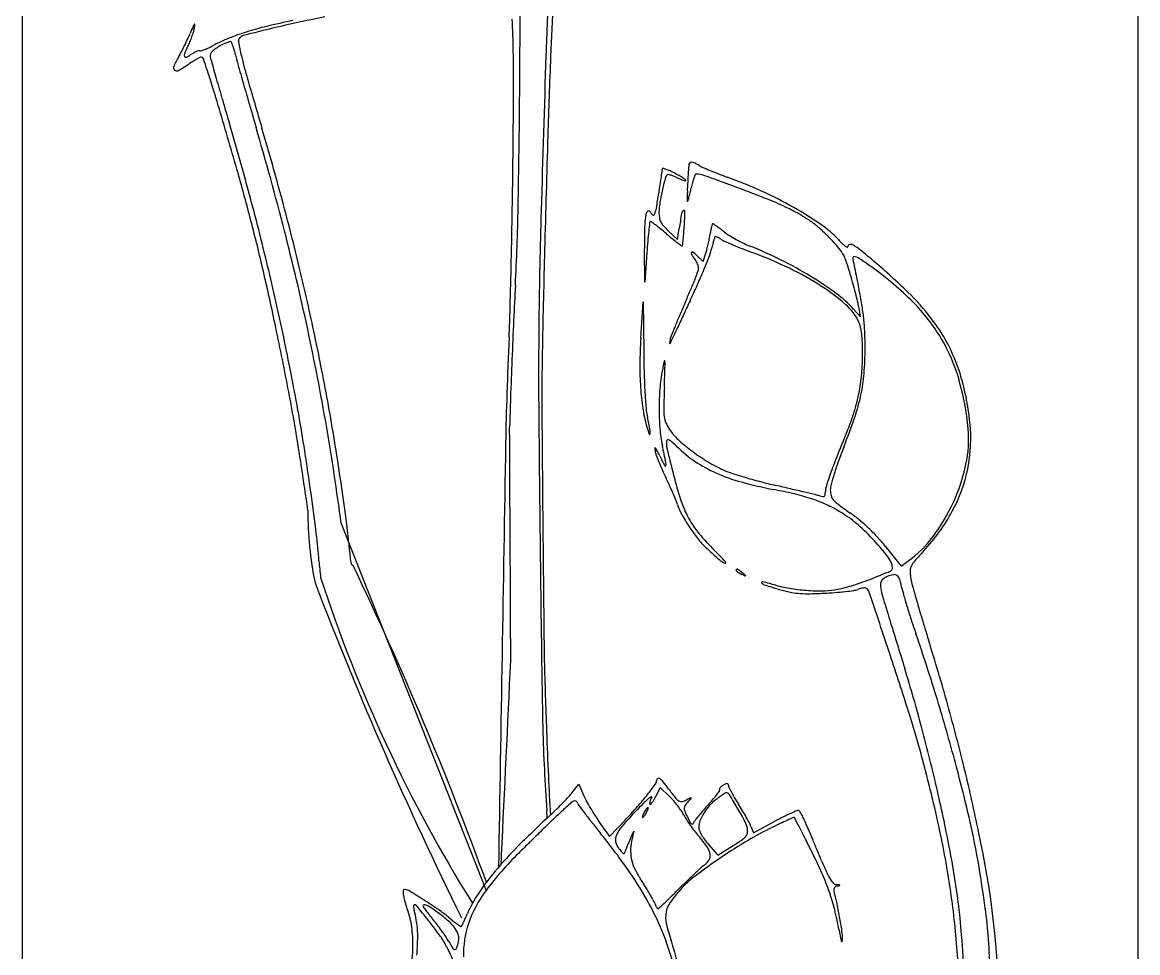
# Model space of a CAD drawing. Header units: millimetres. Extents: x 56222 to 3066687, y -650199 to -121287.
# Drawn here: x 140545.29 to 140551.61, y -185751.38 to -185746.11 of the extents above; entities that cross this region are included whole.
import ezdxf

# ---------------------------------------------------------------- set-up
doc = ezdxf.new("R2010")
doc.units = ezdxf.units.MM
doc.header["$MEASUREMENT"] = 0
doc.layers.add('$TD_AUDIT_GENERATED_(A0BDF17)', color=32, linetype='Continuous', lineweight=30)
doc.layers.add('FURNITURE', color=32, linetype='Continuous', lineweight=9)

msp = doc.modelspace()

# ---------------------------------------------------------------- linework, layer by layer
at = {"layer": '$TD_AUDIT_GENERATED_(A0BDF17)', "linetype": 'Continuous', "lineweight": 25, "ltscale": 2}
for p, q in [((140545.2926, -185738.3706), (140545.2925, -185769.2909)), ((140548.9505, -185747.2915), (140549.0033, -185747.3412)), ((140549.0033, -185747.3412), (140549.0126, -185747.2791)), ((140548.8174, -185747.5827), (140548.8156, -185747.3928)), ((140548.8294, -185747.4151), (140548.8174, -185747.5827)), ((140549.1481, -185747.4653), (140549.1632, -185747.4185)), ((140549.1144, -185747.4336), (140549.1481, -185747.4653)), ((140548.7955, -185747.8992), (140548.8091, -185747.6952)), ((140548.8091, -185747.6952), (140548.8116, -185747.9765)), ((140549.9995, -185747.7356), (140550.0391, -185747.7796)), ((140550.0391, -185747.7796), (140550.031, -185747.7304)), ((140547.0984, -185748.95), (140547.9189, -185751.0275)), ((140550.1799, -185749.0789), (140550.2688, -185749.1907)), ((140550.2688, -185749.1907), (140550.3073, -185749.1632)), ((140548.4073, -185750.4722), (140548.4436, -185750.4251)), ((140548.4436, -185750.4251), (140548.4731, -185750.4919)), ((140548.9055, -185750.4452), (140548.8795, -185750.4959)), ((140548.959, -185750.4972), (140548.9055, -185750.4452)), ((140548.2655, -185750.6172), (140548.2627, -185750.5758)), ((140548.5602, -185750.6407), (140548.6177, -185750.7227)), ((140548.6177, -185750.7227), (140548.7059, -185750.6298)), ((140549.4325, -185750.7008), (140549.5543, -185750.636)), ((140548.7368, -185750.7338), (140548.7565, -185750.6916)), ((140548.7565, -185750.6916), (140548.7463, -185750.7338)), ((140549.4189, -185750.6651), (140549.4325, -185750.7008)), ((140549.1775, -185750.7664), (140549.2309, -185750.8272)), ((140549.2309, -185750.8272), (140549.3179, -185750.7735))]:
    msp.add_line(p, q, dxfattribs=at)
for centre, radius, start, end in [((140458.8916, -185745.7968), 89.2206, 359.540087, 359.953763), ((140564.6268, -185746.8228), 16.3773, 176.80395, 178.16024), ((140570.2019, -185747.2197), 21.9367, 176.78694, 177.61153), ((140547.7017, -185750.4144), 4.4011, 101.48835, 103.46959), ((140551.8952, -185769.1512), 23.5837, 101.9671, 102.47474), ((140542.418, -185746.3628), 5.6559, 0.90631, 2.72851), ((140549.3605, -185747.4951), 3.386, 156.28688, 157.0402), ((140545.7184, -185746.0041), 0.567, 340.39971, 343.37044), ((140546.3087, -185746.1546), 0.0528, 141.43818, 156.28677), ((140546.0407, -185746.1003), 0.2306, 343.3704, 349.18789), ((140546.0136, -185746.0952), 0.2582, 349.18783, 353.83801), ((140546.2687, -185746.1227), 0.0016, 353.8382, 141.43832), ((140546.9331, -185747.3552), 1.2458, 107.40799, 112.17362), ((140548.6443, -185754.2469), 8.3296, 103.81578, 104.59156), ((140547.0851, -185747.8401), 1.754, 103.46957, 107.40792), ((140548.1815, -185752.3647), 6.3914, 102.47483, 103.81577), ((140544.6235, -185745.4707), 1.7656, 333.96527, 335.29749), ((140545.1066, -185745.6929), 1.2338, 335.29752, 337.0402), ((140545.9129, -185746.0862), 0.3559, 333.14646, 337.45574), ((140545.6949, -185745.9957), 0.5918, 337.45581, 340.39973), ((140546.86, -185747.1759), 1.0522, 112.17358, 117.5829), ((140546.5403, -185746.4606), 0.2504, 111.0387, 116.08496), ((140546.5349, -185746.4466), 0.2354, 106.73017, 111.03876), ((140546.4696, -185746.2291), 0.0083, 58.28253, 106.7302), ((140546.4677, -185746.2321), 0.0119, 25.3775, 58.28252), ((140546.3267, -185746.299), 0.1679, 20.62886, 25.37731), ((140546.5444, -185746.2182), 0.0282, 134.99996, 190.17823), ((140547.7896, -185745.9946), 1.2933, 190.17817, 193.7025), ((140546.5578, -185746.2316), 0.0471, 104.59155, 135), ((140545.7297, -185746.0402), 0.5214, 329.45873, 332.61759), ((140544.7406, -185745.5279), 1.6353, 332.61763, 333.96521), ((140546.2287, -185746.2967), 0.0196, 156.56952, 204.98827), ((140546.9233, -185746.5978), 0.7767, 153.14646, 156.56951), ((140546.1008, -185746.0622), 0.2745, 296.08335, 303.23384), ((140546.3586, -185746.4557), 0.1959, 118.39646, 123.23379), ((140546.336, -185746.4138), 0.1483, 112.43586, 118.39648), ((140546.3263, -185746.3903), 0.1228, 106.49722, 112.43586), ((140546.2949, -185746.2844), 0.0124, 74.45905, 106.49729), ((140546.3018, -185746.2598), 0.0132, 254.45905, 288.55634), ((140546.1742, -185745.8799), 0.414, 288.55629, 291.38244), ((140546.1804, -185745.8955), 0.3971, 291.38246, 294.96888), ((140546.0923, -185745.7065), 0.6057, 294.96889, 297.58284), ((140546.3853, -185746.3016), 0.0286, 160.08837, 189.30889), ((140546.4, -185746.3069), 0.0443, 139.03507, 160.08845), ((140546.4331, -185746.3356), 0.0881, 124.946, 139.03513), ((140546.5677, -185746.5281), 0.3229, 119.5876, 124.94607), ((140546.6095, -185746.6018), 0.4076, 116.08488, 119.58767), ((140546.3044, -185746.3074), 0.1918, 15.56264, 20.62883), ((140546.2319, -185746.3276), 0.267, 11.60898, 15.56269), ((140546.9423, -185746.1817), 0.4582, 191.60907, 195.67962), ((140536.8793, -185746.4504), 11.1953, 359.69466, 0.90634), ((140546.6967, -185746.6108), 0.6014, 149.45883, 155.43297), ((140545.8128, -185745.7261), 0.7519, 299.09552, 304.19675), ((140546.2181, -185746.3017), 0.00793, 204.98828, 296.08342), ((140546.6206, -185746.9151), 0.6855, 122.12304, 124.19686), ((140546.5521, -185746.8059), 0.5566, 119.69861, 122.12305), ((140546.5319, -185746.7705), 0.5159, 117.493, 119.69859), ((140546.3127, -185746.3492), 0.041, 103.4169, 117.49302), ((140546.3061, -185746.3215), 0.0125, 18.90575, 103.41686), ((140540.6787, -185748.2488), 5.9608, 17.79074, 18.9057), ((140546.5342, -185746.2772), 0.1794, 189.30898, 195.83824), ((140594.1638, -185732.7649), 49.6886, 195.83831, 195.96139), ((140586.8362, -185734.9833), 41.894, 195.67964, 195.8419), ((140549.651, -185745.5408), 3.2092, 193.70246, 196.12438), ((140879.7646, -185756.9447), 331.6777, 178.16034, 178.312518), ((140585.7329, -185747.8675), 37.4811, 177.61161, 178.29572), ((140546.1653, -185746.3679), 0.0171, 155.43298, 232.85889), ((140546.1679, -185746.3644), 0.0215, 232.85886, 299.09551), ((140573.6335, -185738.7297), 28.17, 195.84189, 196.12769), ((140539.4736, -185748.6355), 7.2263, 16.32977, 17.79079), ((140569.2597, -185739.8879), 23.786, 195.96147, 196.26147), ((140597.834, -185731.6112), 53.3653, 196.12441, 196.43633), ((140585.4715, -185735.159), 40.6733, 196.26152, 196.46228), ((140484.3642, -185746.1705), 63.7112, 359.360056, 359.694663), ((140490.3258, -185746.0492), 57.7854, 358.899989, 359.540096), ((140446.6804, -185775.8225), 103.9203, 16.121439, 16.329766), ((140589.5417, -185734.1297), 44.7299, 196.12769, 196.32983), ((140529.6773, -185751.6461), 17.5058, 15.02647, 16.46228), ((140529.1834, -185751.8138), 18.1656, 14.4134, 16.32978), ((140528.8963, -185751.9482), 18.5096, 15.11952, 16.43639), ((140706.4318, -185751.4586), 158.2334, 178.295783, 178.530467), ((140495.6963, -185746.2972), 52.3783, 359.04543, 359.3601), ((140549.5098, -185746.9642), 0.4446, 173.72258, 178.57573), ((140549.0815, -185746.9171), 0.0138, 114.13724, 173.72259), ((140549.0832, -185746.9208), 0.0179, 64.93977, 114.13731), ((140548.775, -185747.5799), 0.7455, 61.58534, 64.93989), ((140549.2753, -185746.6552), 0.3059, 241.58532, 246.44579), ((140537.2079, -185749.6564), 9.6871, 14.474, 16.12134), ((140560.0151, -185748.604), 11.2227, 171.70637, 171.93372), ((140572.9734, -185750.4929), 24.3179, 171.61635, 171.70641), ((140548.9929, -185746.9587), 0.0784, 166.46293, 171.61639), ((140548.9196, -185746.9411), 0.003, 73.46444, 166.4631), ((140548.8312, -185747.2387), 0.3134, 70.03157, 73.46424), ((140548.978, -185747.0075), 0.0463, 135.00002, 165.53635), ((140548.8322, -185747.2361), 0.3107, 65.54818, 70.03157), ((140548.9493, -185746.9789), 0.00572, 78.91067, 134.99999), ((140548.9231, -185747.1126), 0.142, 73.44034, 78.91059), ((140548.6942, -185747.5397), 0.6441, 62.94937, 65.54819), ((140548.9164, -185747.1353), 0.1657, 67.48687, 73.4404), ((140548.8719, -185747.2425), 0.2817, 63.48693, 67.48692), ((140548.659, -185747.6084), 0.7214, 60.63126, 62.94937), ((140549.1421, -185746.7009), 0.3235, 243.48694, 246.9643), ((140548.8448, -185747.2784), 0.3427, 56.58609, 60.63121), ((140545.6671, -185746.836), 3.4004, 357.10061, 357.61214), ((140547.6084, -185746.9169), 1.4573, 357.61215, 358.57563), ((140549.4007, -185747.1016), 0.3239, 156.83272, 160.50025), ((140549.1081, -185746.9764), 0.00564, 90.00006, 156.83278), ((140549.1081, -185747.1032), 0.1324, 70.15842, 89.99996), ((140542.1688, -185766.3339), 20.5769, 69.60608, 70.15841), ((140549.9854, -185745.0263), 2.0829, 246.44575, 247.62511), ((140550.0817, -185744.7925), 2.3357, 247.62508, 248.83264), ((140550.0922, -185744.7652), 2.365, 248.83258, 250.02891), ((140548.3899, -185749.4497), 2.6193, 65.45425, 70.02882), ((140568.0128, -185749.7374), 19.3003, 171.93362, 172.08511), ((140551.0626, -185747.5452), 2.1991, 165.53643, 167.43746), ((140549.0883, -185746.8275), 0.186, 246.96424, 252.22742), ((140549.0848, -185746.8385), 0.1744, 252.22743, 256.67554), ((140548.8288, -185747.3025), 0.3716, 53.68858, 56.58598), ((140549.0457, -185747.0034), 0.00492, 256.67544, 315), ((140549.0474, -185747.0051), 0.00252, 315.00007, 53.6887), ((140547.1209, -185746.9234), 1.9439, 355.80221, 356.59175), ((140545.5737, -185746.8312), 3.4939, 356.59167, 357.10068), ((140547.7188, -185746.7654), 1.391, 347.02114, 348.27201), ((140549.6471, -185747.1657), 0.5785, 165.25435, 168.27206), ((140549.3925, -185747.0987), 0.3152, 160.50023, 165.25441), ((140546.1832, -185755.5359), 9.0568, 68.39667, 69.60606), ((140532.2594, -185750.9529), 14.8323, 13.40066, 15.02646), ((140545.8757, -185746.6598), 3.0497, 350.49542, 352.08501), ((140550.2918, -185747.3735), 1.4094, 167.43747, 170.40408), ((140549.4505, -185747.1058), 0.3926, 177.484, 180.30121), ((140549.7236, -185747.1044), 0.6658, 180.30124, 181.66578), ((140549.8399, -185747.123), 0.7824, 175.80223, 177.48395), ((140547.4333, -185746.664), 1.6925, 344.23897, 344.97716), ((140548.3709, -185746.9157), 0.7217, 344.97712, 347.02115), ((140548.4571, -185749.3024), 2.4574, 60.65533, 65.45419), ((140548.9413, -185748.5709), 1.5656, 63.96472, 68.39657), ((140533.2423, -185750.774), 14.0078, 13.49673, 15.11955), ((140490.6875, -185746.2137), 57.3878, 358.751635, 359.045447), ((140534.9038, -185746.9051), 13.1992, 356.98417, 358.90009), ((140582.2029, -185748.1784), 33.9869, 178.31253, 179.35531), ((140548.8407, -185747.189), 0.00927, 20.99366, 122.92111), ((140548.7392, -185747.1392), 0.1463, 336.04486, 350.49539), ((140549.1948, -185747.188), 0.2968, 170.40406, 179.82483), ((140549.0513, -185747.1986), 0.0254, 124.27356, 170.16235), ((140549.04, -185747.1821), 0.00537, 358.27119, 124.27355), ((140549.0599, -185747.1237), 0.00176, 181.66598, 270.00009), ((140549.0599, -185747.1231), 0.00234, 270.00001, 344.23895), ((140549.0251, -185748.3995), 1.3748, 60.70778, 63.96472), ((140548.6579, -185748.9454), 2.0477, 55.57767, 60.6553), ((140534.8642, -185750.2613), 12.1077, 13.08025, 14.4739), ((140549.368, -185747.2882), 0.5516, 170.75744, 178.49447), ((140548.8504, -185747.204), 0.0271, 122.92103, 170.75753), ((140548.8552, -185747.2481), 0.0101, 134.99998, 173.51441), ((140548.8508, -185747.2438), 0.00404, 55.21938, 135.00008), ((140548.8822, -185747.173), 0.0352, 200.99359, 234.47781), ((140548.1703, -185748.2237), 1.1971, 53.77345, 55.21935), ((140548.8661, -185747.1956), 0.00751, 234.47778, 336.04488), ((140549.085, -185747.1877), 0.187, 179.82479, 189.16296), ((140548.9796, -185747.2047), 0.0802, 189.16289, 206.74084), ((140549.0015, -185747.1936), 0.1048, 206.74081, 221.59601), ((140552.6275, -185747.8188), 3.655, 170.1624, 171.50861), ((140546.577, -185747.1077), 2.4694, 356.48545, 358.27121), ((140549.3757, -185747.7745), 0.6581, 55.05733, 60.70784), ((140549.4081, -185747.7281), 0.6016, 49.10314, 55.05736), ((140532.8542, -185750.8704), 14.3755, 12.12946, 14.41343), ((140552.1522, -185747.3614), 3.3367, 178.4944, 180.53866), ((140551.4492, -185747.5733), 2.6242, 173.9073, 175.12631), ((140555.8218, -185748.0401), 7.0217, 173.51453, 173.90734), ((140548.4505, -185747.8412), 0.7229, 50.86492, 53.77356), ((140548.0193, -185748.3712), 1.4062, 49.09711, 50.86499), ((140549.2553, -185746.9683), 0.4442, 221.59602, 226.67663), ((140547.3789, -185747.1763), 1.6648, 354.35088, 355.64759), ((140546.0644, -185747.0762), 2.983, 355.6476, 356.48549), ((140549.9214, -185747.4253), 0.7426, 169.4168, 171.21104), ((140549.5722, -185747.3601), 0.3873, 166.49618, 169.41673), ((140549.8139, -185747.4181), 0.6359, 165.02936, 166.49611), ((140549.2019, -185747.2545), 0.00241, 90.00021, 165.02954), ((140549.2019, -185747.2582), 0.00613, 55.33954, 90.00012), ((140547.77, -185749.3292), 2.5239, 54.83868, 55.33944), ((140548.5847, -185748.1727), 1.1093, 53.50828, 54.83867), ((140548.0689, -185748.8699), 1.9765, 52.6449, 53.50823), ((140549.4931, -185747.0041), 0.3707, 232.64489, 238.16415), ((140549.1635, -185748.0106), 0.9752, 44.95699, 49.10315), ((140549.4931, -185747.7266), 0.5703, 42.43011, 55.57765), ((140553.5938, -185747.7562), 4.7766, 175.12633, 175.90486), ((140550.1358, -185745.928), 1.8262, 229.09711, 230.45707), ((140549.5631, -185746.6217), 0.9267, 230.45708, 232.71629), ((140550.2067, -185745.7763), 1.9892, 232.71636, 233.59894), ((140545.107, -185746.9516), 3.9478, 353.88176, 354.3509), ((140548.198, -185747.1443), 1.0038, 345.46236, 347.13262), ((140548.1538, -185747.1342), 1.0492, 347.13263, 348.78937), ((140548.563, -185747.2153), 0.632, 348.78934, 351.21102), ((140550.4185, -185747.6844), 1.2566, 164.50804, 165.62874), ((140551.5248, -185747.991), 2.4046, 164.00929, 164.508), ((140549.2236, -185747.3316), 0.0108, 141.15182, 164.00916), ((140549.2173, -185747.3265), 0.00269, 70.17047, 141.15206), ((140549.1732, -185747.4488), 0.1327, 65.84453, 70.17031), ((140549.1699, -185747.456), 0.1406, 60.61822, 65.84452), ((140549.1096, -185747.5632), 0.2636, 57.35402, 60.61806), ((140549.3359, -185747.21), 0.1559, 237.35406, 245.9206), ((140550.202, -185745.2718), 2.2788, 245.92066, 247.12822), ((140549.7577, -185746.5779), 0.8724, 238.16416, 241.07555), ((140549.7724, -185746.5513), 0.9027, 241.07549, 243.96579), ((140549.6057, -185746.8927), 0.5228, 243.9658, 248.31655), ((140548.7204, -185748.4529), 1.6013, 42.05747, 44.95694), ((140550.2935, -185746.995), 0.5141, 222.43015, 225.68914), ((140550.063, -185747.231), 0.1843, 225.68919, 232.69726), ((140667.7479, -185750.4661), 119.5369, 178.530486, 178.791983), ((140549.028, -185747.3751), 0.00293, 233.59894, 318.40762), ((140549.0239, -185747.3714), 0.00841, 318.40758, 353.88167), ((140549.0921, -185747.4208), 0.0114, 150.64326, 212.65975), ((140549.0872, -185747.418), 0.00576, 52.4474, 150.6433), ((140549.4567, -185747.1871), 0.4444, 212.65981, 217.10243), ((140548.8988, -185747.663), 0.3148, 46.78819, 52.44741), ((140548.7868, -185747.297), 0.3956, 342.11419, 345.46232), ((140548.8908, -185747.3262), 0.3124, 338.70243, 346.37857), ((140551.2829, -185747.9059), 2.1489, 165.62873, 166.37862), ((140550.2407, -185745.1801), 2.3783, 247.12822, 248.50033), ((140550.4597, -185744.6242), 2.9758, 248.50029, 249.66017), ((140548.5584, -185749.5265), 2.3116, 63.51699, 68.31653), ((140548.5731, -185749.7135), 2.4519, 64.27714, 69.66012), ((140549.7358, -185747.5368), 0.2337, 30.05391, 42.05739), ((140549.7221, -185747.5448), 0.2496, 18.58274, 30.05385), ((140549.9904, -185747.3264), 0.0644, 232.69731, 244.8546), ((140549.9642, -185747.3822), 0.00273, 244.85458, 0.00008), ((140549.979, -185747.3822), 0.012, 99.95776, 180.00001), ((140549.9824, -185747.4015), 0.0317, 60.55756, 99.95782), ((140549.8464, -185747.6423), 0.3082, 51.07165, 60.55762), ((140547.4131, -185750.6549), 4.1807, 49.66223, 51.07169), ((140496.8665, -185746.3483), 51.2074, 358.45917, 358.75161), ((140549.0173, -185747.5195), 0.1065, 29.33368, 37.10253), ((140548.9951, -185747.5319), 0.1319, 22.71673, 29.3337), ((140549.0088, -185747.5262), 0.117, 15.86469, 22.71683), ((140549.0849, -185747.5046), 0.0379, 359.99998, 15.86478), ((140545.94, -185746.1759), 3.4795, 337.3915, 338.70241), ((140548.568, -185749.5072), 2.29, 58.68347, 63.51691), ((140548.0837, -185748.0956), 1.9781, 16.08624, 18.58264), ((140550.0022, -185747.4455), 0.00706, 93.15615, 180.39261), ((140550.0373, -185747.4452), 0.0422, 180.39262, 191.16339), ((140569.2588, -185743.652), 19.6344, 191.16343, 191.30666), ((140550.0035, -185747.4692), 0.0308, 63.44399, 93.15615), ((140549.901, -185747.6744), 0.2602, 55.52133, 63.44401), ((140547.9202, -185750.5586), 3.7591, 54.39514, 55.52134), ((140547.6932, -185750.3251), 3.748, 45.76393, 49.66219), ((140532.0866, -185750.9067), 14.9592, 11.83347, 13.08022), ((140532.7227, -185750.8425), 14.3561, 11.74708, 13.4006), ((140533.7514, -185750.6518), 13.4841, 11.84049, 13.49677), ((140545.5824, -185746.1764), 3.7842, 338.37554, 339.21137), ((140545.6747, -185746.0654), 3.7669, 335.96676, 337.39158), ((140549.081, -185747.5046), 0.0419, 339.21137, 359.99998), ((140548.9245, -185748.9841), 1.6423, 57.00846, 64.27708), ((140548.7482, -185749.211), 1.9433, 53.56846, 58.68344), ((140546.3588, -185748.593), 3.7733, 15.22245, 16.08624), ((140557.8226, -185745.9386), 7.9718, 191.30672, 191.71558), ((140563.7151, -185744.7166), 13.9897, 191.71554, 191.98391), ((140549.051, -185748.9794), 1.8168, 44.94688, 54.3951), ((140575.6482, -185749.0517), 27.6017, 176.98421, 177.39628), ((140545.0709, -185745.7962), 4.4279, 334.70468, 335.96678), ((140546.6808, -185746.6118), 2.6026, 336.92996, 338.37563), ((140549.1618, -185748.6185), 1.2065, 48.80187, 57.00839), ((140546.5993, -185748.5276), 3.524, 14.31326, 15.22243), ((140547.9608, -185748.0607), 2.1157, 9.55415, 11.98386), ((140545.2165, -185745.9882), 4.1941, 335.91883, 336.92998), ((140549.5147, -185748.1726), 0.6527, 42.02989, 53.56844), ((140546.9394, -185748.4408), 3.173, 13.44238, 14.31327), ((140549.3195, -185748.6548), 1.4168, 37.70526, 45.76391), ((140538.355, -185747.4643), 9.7038, 357.45648, 358.45915), ((140553.0108, -185749.4716), 4.3432, 155.91884, 156.91188), ((140596.0063, -185769.8682), 51.9092, 154.70464, 154.80846), ((140549.7626, -185747.9321), 0.2942, 25.38578, 48.80187), ((140549.646, -185747.7939), 0.3902, 9.36616, 13.44244), ((140548.7992, -185747.9196), 1.2654, 5.98357, 9.55418), ((140549.5951, -185748.4364), 1.0481, 30.68213, 44.94683), ((140592.8685, -185749.8348), 44.8398, 177.39631, 177.68279), ((140576.4338, -185748.1135), 28.2174, 179.35528, 180.55412), ((140551.9306, -185749.0111), 3.1689, 156.91195, 158.16969), ((140577.5126, -185761.1691), 31.4717, 154.80839, 154.95942), ((140549.8568, -185747.8874), 0.1899, 5.15377, 25.38582), ((140548.7968, -185747.9198), 1.2678, 2.41689, 5.98361), ((140549.6474, -185748.4014), 1.0024, 27.88619, 37.70526), ((140521.5979, -185753.1043), 25.6756, 11.0016, 11.83353), ((140533.6602, -185750.6972), 13.5511, 9.77405, 12.12951), ((140552.0738, -185749.0685), 3.3232, 158.16969, 159.17396), ((140598.448, -185770.9495), 54.579, 154.95939, 155.03342), ((140548.7579, -185747.9865), 1.2933, 0.24452, 5.15378), ((140547.9338, -185747.9562), 2.1316, 0.00001, 2.41689), ((140532.0798, -185750.9762), 15.0127, 10.14802, 11.747), ((140531.66, -185751.0903), 15.621, 10.35727, 11.84052), ((140577.9854, -185749.2248), 29.9657, 177.45646, 178.067), ((140551.4265, -185748.0743), 2.6368, 176.19131, 179.39325), ((140548.9883, -185747.9285), 0.0299, 171.39295, 184.91074), ((140548.9594, -185747.931), 0.000832, 184.91092, 319.98353), ((140549.3241, -185747.9793), 0.3694, 169.24874, 171.39291), ((140548.9478, -185747.9212), 0.016, 319.98324, 337.65277), ((140549.0971, -185747.9362), 0.1384, 159.17389, 169.2487), ((140549.2949, -185748.0639), 0.3593, 155.03347, 157.65292), ((140549.6419, -185748.4086), 0.9937, 15.97091, 30.6821), ((140549.6828, -185748.3826), 0.9623, 17.76173, 27.88618), ((140562.9601, -185748.2565), 14.7257, 178.79198, 180.01443), ((140555.1004, -185747.9222), 6.2891, 180.4948, 181.62099), ((140548.6875, -185747.9868), 1.3637, 355.10113, 0.24451), ((140548.2213, -185747.9562), 1.8441, 355.49503, 359.99996), ((140590.6904, -185749.7466), 42.6599, 177.68281, 177.97181), ((140550.5485, -185748.065), 1.7587, 179.39329, 183.73052), ((140551.0971, -185748.501), 2.2195, 167.72508, 169.11964), ((140548.9301, -185748.0295), 0.00171, 6.60279, 167.72496), ((140504.795, -185746.6101), 44.1613, 357.96685, 358.12751), ((140548.7721, -185748.0478), 0.1607, 358.12755, 6.60277), ((140552.3926, -185747.9989), 3.5802, 181.62107, 183.33831), ((140549.907, -185748.2722), 1.0076, 169.11963, 175.09629), ((140549.1049, -185748.0226), 0.9448, 348.32936, 355.10113), ((140549.1603, -185748.0302), 0.9022, 347.80438, 355.49494), ((140549.2575, -185748.5189), 1.4089, 5.73679, 17.76175), ((140550.1828, -185748.0889), 1.3923, 183.73048, 188.59004), ((140550.2106, -185748.2983), 1.3123, 175.09621, 179.99883), ((140557.2646, -185748.4727), 8.3413, 177.96685, 178.78366), ((140549.16, -185748.5465), 1.4948, 5.13791, 15.97088), ((140539.6006, -185749.6044), 7.3359, 9.50124, 11.00168), ((140566.3355, -185748.8316), 18.3091, 178.06702, 178.95006), ((140564.1783, -185748.8077), 16.1312, 177.97185, 178.5691), ((140551.4582, -185748.0534), 2.6442, 183.33838, 185.2252), ((140548.9514, -185747.9851), 1.1159, 341.05689, 347.80439), ((140548.8328, -185747.9664), 1.2227, 344.87376, 348.32935), ((140537.5725, -185750.0097), 9.6106, 9.16297, 10.35723), ((140835.2416, -185746.1939), 287.0147, 180.412483, 180.704949), ((140549.5742, -185748.1808), 0.7768, 188.58999, 196.11228), ((140549.3001, -185748.2507), 0.4772, 185.22527, 191.92788), ((140550.1822, -185748.2983), 1.2839, 179.99876, 184.94766), ((140549.2731, -185748.303), 0.348, 178.78362, 186.96679), ((140549.127, -185748.0459), 0.9179, 340.58944, 344.87375), ((140538.2903, -185749.8646), 8.7035, 8.76629, 10.14802), ((140545.8497, -185748.9796), 3.0495, 10.63304, 11.92791), ((140549.0465, -185748.3307), 0.1198, 186.96677, 203.99279), ((140549.1758, -185748.2732), 0.2613, 203.99286, 213.4953), ((140546.3223, -185747.0827), 3.8956, 338.39649, 341.05695), ((140547.8938, -185747.6114), 2.2254, 338.1735, 340.58946), ((140549.7739, -185748.467), 0.8899, 348.77116, 5.73678), ((140529.2227, -185751.3413), 17.8582, 8.72936, 9.50125), ((140533.412, -185750.7399), 13.8029, 7.45089, 9.77404), ((139317.4292, -185755.0054), 1230.6407, 0.2459053, 0.3073064), ((140791.9927, -185746.1648), 243.7851, 180.522142, 180.927146), ((140549.7478, -185748.1307), 0.9574, 196.11228, 199.02825), ((140548.8451, -185748.442), 0.00259, 199.02836, 353.52833), ((140548.763, -185748.4327), 0.0853, 353.52832, 10.63297), ((140549.7803, -185748.3331), 0.8805, 184.94764, 191.51309), ((140549.2076, -185748.2521), 0.2994, 213.49529, 227.18391), ((140525.2118, -185738.5271), 26.659, 337.78163, 338.17353), ((140549.9801, -185748.4728), 0.6715, 347.84321, 5.13793), ((140530.0239, -185751.2273), 17.2567, 8.39241, 9.16292), ((150949.6575, -185923.5488), 10403.1009, 179.0358399, 179.04906129), ((140549.0565, -185748.4979), 0.1161, 173.18091, 193.42751), ((140548.9504, -185748.4852), 0.00937, 54.37781, 173.18093), ((140548.7355, -185748.7852), 0.3785, 45.70147, 54.37786), ((140549.6902, -185747.7313), 1.0095, 227.18386, 232.72076), ((140531.0339, -185750.9836), 16.0457, 7.89229, 8.76639), ((140548.8757, -185748.5229), 0.00181, 43.33156, 183.63952), ((140548.9923, -185748.5155), 0.1186, 183.63979, 191.5334), ((140549.031, -185748.5076), 0.1581, 191.53348, 200.2664), ((140548.8412, -185748.5555), 0.0493, 27.59805, 43.33169), ((140550.164, -185748.0893), 1.3659, 200.26637, 202.05282), ((140546.987, -185749.5248), 2.1416, 26.55573, 27.59804), ((140551.6277, -185747.2054), 3.0465, 206.55566, 207.73548), ((140532.2226, -185751.9094), 17.0378, 11.17755, 11.51307), ((140560.53, -185745.7587), 11.9121, 193.42743, 194.17388), ((140549.5088, -185747.9928), 0.7288, 225.70148, 236.13562), ((140549.7587, -185747.6413), 1.1225, 232.72077, 238.13078), ((140552.3521, -185749.4705), 2.5898, 158.39644, 160.24957), ((140528.821, -185751.403), 18.2646, 7.95951, 8.72933), ((140550.3065, -185748.0316), 1.5196, 202.05286, 203.92456), ((140548.9339, -185748.6218), 0.00296, 207.73543, 345.70882), ((140548.9018, -185748.6136), 0.0361, 345.70883, 11.17755), ((140549.5368, -185747.951), 0.779, 236.13562, 246.06106), ((140549.6217, -185747.8616), 0.8631, 238.13076, 244.71888), ((140551.283, -185749.1763), 1.5033, 157.78167, 159.84083), ((140551.6194, -185749.2074), 1.8113, 160.24953, 162.67213), ((140549.6031, -185748.3916), 1.0572, 335.53332, 347.84326), ((140550.4493, -185747.9682), 1.6759, 203.92454, 205.66378), ((140546.2722, -185749.9752), 2.9584, 24.68652, 25.66375), ((140550.9972, -185748.1662), 2.08, 194.1739, 198.29164), ((140549.6411, -185747.7159), 1.0363, 246.06105, 254.51865), ((140549.4404, -185748.2456), 0.4385, 244.71881, 251.46768), ((140550.1253, -185746.2023), 2.5935, 251.46765, 253.27999), ((140550.2207, -185745.8846), 2.9252, 253.28005, 255.10958), ((140550.9797, -185749.0649), 1.1802, 159.84088, 162.30978), ((140551.4476, -185749.1538), 1.6314, 162.67208, 164.89417), ((140549.8255, -185748.4772), 0.8373, 331.20053, 348.77118), ((140530.1384, -185751.2104), 17.141, 7.66959, 8.39244), ((140546.6894, -185749.7835), 2.4992, 23.57748, 24.68649), ((140549.9801, -185746.4922), 2.306, 254.51872, 259.16958), ((140550.1969, -185745.9742), 2.8326, 255.10965, 256.98387), ((140549.0317, -185751.4494), 2.741, 76.33298, 79.16966), ((140543.0217, -185777.0135), 29.0253, 76.80991, 76.98386), ((140545.2318, -185767.5836), 19.3399, 76.57404, 76.80987), ((140549.9171, -185748.7677), 0.0768, 164.50586, 179.99997), ((140550.9166, -185749.0448), 1.114, 162.30979, 164.50576), ((140549.9876, -185748.7597), 0.1191, 164.8941, 179.9515), ((140531.445, -185750.9266), 15.6306, 7.04779, 7.89233), ((140546.8488, -185749.7139), 2.3254, 22.56512, 23.57742), ((140548.8113, -185748.8984), 0.2001, 16.45743, 22.56509), ((140549.6068, -185748.6258), 0.6156, 198.29167, 208.48725), ((140549.4361, -185749.7866), 1.0298, 70.44201, 76.33301), ((140544.0588, -185772.4972), 24.3916, 76.41701, 76.574), ((140549.5261, -185749.5331), 0.7608, 63.42839, 70.44196), ((140549.6737, -185749.2578), 0.4835, 73.79017, 76.41695), ((140549.8416, -185748.6805), 0.1178, 253.79023, 262.292), ((140549.8273, -185748.7858), 0.0115, 262.292, 309.22734), ((140549.8265, -185748.7848), 0.0128, 309.22749, 352.79376), ((140549.6914, -185748.7677), 0.149, 352.79369, 0.00004), ((140549.995, -185748.7597), 0.1265, 179.95146, 194.6218), ((140549.9294, -185748.7768), 0.0588, 194.62178, 220.64563), ((140550.0115, -185748.7064), 0.1669, 220.6456, 233.47354), ((140548.9583, -185748.8787), 2.0487, 179.86474, 191.43351), ((140549.2561, -185748.767), 0.2637, 196.45736, 208.86123), ((140549.4908, -185749.6036), 0.8396, 56.91469, 63.42838), ((140551.7962, -185746.2968), 3.1655, 233.4735, 234.98035), ((140549.5672, -185748.3352), 1.1321, 317.18566, 331.20059), ((140549.6091, -185748.3943), 1.0505, 323.1891, 335.53333), ((140544.44, -185749.2844), 2.7103, 4.84486, 7.66963), ((140549.9749, -185748.3709), 1.0844, 208.86117, 213.19863), ((140549.5388, -185748.6627), 0.5382, 208.4872, 219.57147), ((140549.556, -185749.5035), 0.7202, 47.96856, 56.91476), ((140549.4524, -185749.6417), 0.9189, 50.73015, 54.98032), ((140549.4423, -185749.6541), 0.9349, 46.53448, 50.73013), ((140543.7689, -185749.403), 3.2129, 4.31806, 7.04773), ((140549.9819, -185748.3662), 1.0928, 213.19859, 217.61944), ((140550.1374, -185748.168), 1.3148, 219.57139, 225.25901), ((140549.2258, -185749.8699), 1.2133, 41.91567, 47.96859), ((140549.4252, -185749.6721), 0.9597, 42.39452, 46.53449), ((140552.0008, -185748.6436), 4.8776, 184.84483, 185.86446), ((140549.4468, -185748.7786), 0.4173, 217.61941, 226.69055), ((140549.1645, -185749.9249), 1.2958, 36.76811, 41.91561), ((140549.3636, -185749.7284), 1.0432, 38.50542, 42.39452), ((140549.9317, -185748.6357), 0.6476, 305.45327, 323.1891), ((140552.1087, -185745.9548), 4.2979, 226.69053, 228.11145), ((140547.4198, -185750.9103), 2.546, 43.21008, 45.25892), ((140552.2914, -185750.8592), 2.5816, 137.1857, 138.88254), ((140548.9266, -185749.0153), 1.9593, 184.26706, 187.03501), ((140547.3384, -185749.1225), 0.1907, 185.8645, 196.55112), ((140547.1716, -185749.1721), 0.0166, 196.55122, 248.91397), ((140529.2009, -185757.8064), 19.9253, 20.03249, 25.63005), ((140549.3079, -185749.0776), 0.1031, 228.11148, 248.96441), ((140549.2724, -185749.17), 0.00413, 248.96443, 43.21002), ((140550.1317, -185749.2022), 0.0884, 0.19353, 36.76801), ((140550.3824, -185749.2173), 0.0614, 153.41339, 178.53504), ((140550.4482, -185749.2502), 0.135, 138.88254, 153.41341), ((140554.9495, -185746.6653), 8.3779, 198.00726, 211.96208), ((140549.3394, -185749.214), 0.00547, 124.9983, 179.99993), ((140549.3382, -185749.214), 0.0043, 179.99991, 230.85471), ((140549.4131, -185749.1219), 0.123, 230.85494, 235.34841), ((140549.3391, -185749.2137), 0.00508, 66.92088, 124.9983), ((140549.3225, -185749.2527), 0.0475, 53.1617, 66.92088), ((140549.4186, -185749.114), 0.1326, 235.34828, 240.56428), ((140548.9098, -185749.8035), 0.7358, 51.29945, 53.16175), ((140549.4611, -185749.0387), 0.2191, 240.5643, 244.14522), ((140552.2222, -185743.3411), 6.5505, 244.14518, 244.35763), ((140545.3616, -185754.2324), 6.4107, 51.08362, 51.29951), ((140549.3879, -185749.2453), 0.00121, 244.35778, 326.39605), ((140549.388, -185749.2454), 0.00115, 326.39569, 51.08343), ((140549.393, -185747.4256), 1.9686, 287.92505, 291.20834), ((140548.4336, -185744.9533), 4.6205, 291.20832, 292.59051), ((140550.2223, -185749.3253), 0.0815, 112.50004, 136.86148), ((140550.2552, -185749.4045), 0.1673, 99.97004, 112.50004), ((140550.2014, -185749.202), 0.0187, 292.59054, 0.19343), ((140550.2306, -185749.2648), 0.0254, 49.66016, 99.97012), ((140550.2168, -185749.2811), 0.0468, 16.70849, 49.66021), ((140550.552, -185749.2216), 0.231, 178.53507, 187.91465), ((140550.6207, -185749.2121), 0.3004, 187.91477, 195.20995), ((140567.3881, -185741.4784), 21.8779, 200.9048, 206.33394), ((140549.4827, -185749.2834), 0.00369, 76.03408, 212.325), ((140549.5013, -185749.2716), 0.0257, 212.32488, 252.16461), ((140548.503, -185753.2229), 4.0632, 74.92703, 76.03398), ((140551.0547, -185744.4438), 5.0973, 252.16451, 253.10438), ((140549.7784, -185748.4871), 0.8413, 254.92701, 261.15834), ((140549.8266, -185748.487), 0.8717, 253.1043, 257.23808), ((140549.8133, -185748.263), 1.0681, 261.15833, 266.36883), ((140549.8242, -185748.9008), 0.4299, 271.74443, 281.67628), ((140549.7428, -185748.507), 0.832, 281.67632, 287.92505), ((140549.9874, -185749.2292), 0.1006, 278.21375, 291.56436), ((140550.0697, -185749.4375), 0.1234, 104.30194, 111.56439), ((140550.0641, -185749.4155), 0.1007, 95.84479, 104.30193), ((140550.0618, -185749.3926), 0.0777, 86.67215, 95.84466), ((140550.0654, -185749.3292), 0.0142, 54.39231, 86.6721), ((140550.0493, -185749.3518), 0.0419, 18.42364, 54.39224), ((140550.1907, -185749.2956), 0.0381, 136.86157, 179.78991), ((140550.3163, -185749.2961), 0.1637, 179.7899, 195.66131), ((140549.598, -185749.4669), 0.6929, 12.10439, 16.70852), ((140550.8249, -185749.2037), 0.5619, 192.10444, 196.22173), ((140558.133, -185747.1696), 8.0855, 195.20997, 195.88193), ((140549.7198, -185748.9582), 0.3885, 257.23807, 264.80158), ((140549.7342, -185748.8003), 0.547, 264.80167, 270.89009), ((140549.6991, -185746.538), 2.8096, 270.89019, 272.70116), ((140549.8075, -185748.3537), 0.9772, 266.3688, 271.74445), ((140549.7313, -185747.2207), 2.1261, 272.70125, 274.39168), ((140549.7675, -185747.6921), 1.6533, 274.39167, 276.43296), ((140549.7744, -185747.7537), 1.5914, 276.43295, 278.21367), ((140324.0284, -185824.6428), 238.2733, 18.333857, 18.423697), ((140554.4262, -185748.1438), 4.4321, 195.6613, 197.11705), ((140554.3608, -185748.175), 4.2445, 196.22182, 197.14909), ((140557.5684, -185747.3303), 7.4984, 195.88196, 196.74689), ((140742.6102, -185690.1897), 201.3379, 197.117011, 197.136033), ((140554.8279, -185748.0308), 4.7333, 197.14909, 198.10936), ((141141.005, -185567.3536), 618.2397, 197.1359907, 197.1442413), ((140555.0378, -185747.9622), 4.9541, 198.10937, 199.03733), ((140560.362, -185746.4896), 10.4157, 196.74697, 197.42306), ((140540.5665, -185752.9556), 10.3544, 17.01464, 19.03736), ((141196.7776, -185550.1484), 676.6058, 197.1442597, 197.1522811), ((140538.9266, -185753.2166), 12.0504, 15.58488, 17.42312), ((140520.2181, -185759.6307), 31.5925, 17.71952, 18.33396), ((140988.3666, -185614.4717), 458.4943, 197.152336, 197.163108), ((139933.3763, -185721.485), 615.3305, 357.2668117, 357.3696625), ((140589.1257, -185748.6322), 40.8917, 181.53166, 182.09017), ((140541.6766, -185752.4303), 9.0145, 14.92106, 17.16309), ((140539.6219, -185753.2447), 11.3423, 15.12557, 17.01469), ((140545.0933, -185751.6827), 5.4784, 15.47319, 17.71957), ((140539.5449, -185753.0441), 11.4085, 13.66961, 15.58485), ((140561.622, -185749.6784), 13.3894, 181.84508, 183.84305), ((140577.8332, -185749.0443), 29.5916, 182.09013, 182.58677), ((140540.3403, -185752.7863), 10.3974, 12.90659, 14.92106), ((140542.0679, -185752.5201), 8.6175, 12.61176, 15.47319), ((140540.8472, -185752.9135), 10.0731, 13.15354, 15.12562), ((140570.6837, -185749.3674), 22.4348, 182.58675, 183.15214), ((140548.8972, -185750.4047), 0.0134, 123.51029, 180.00004), ((140548.8955, -185750.4021), 0.0104, 55.39982, 123.51032), ((140548.8441, -185750.4767), 0.1009, 39.21059, 55.39992), ((140540.889, -185752.7172), 10.0252, 11.64314, 13.66952), ((140547.5707, -185749.4865), 1.6096, 321.68361, 324.19375), ((140548.8435, -185750.4047), 0.0402, 324.19374, 360), ((140548.3034, -185750.9178), 0.7988, 35.68382, 39.21067), ((140550.2093, -185749.5491), 1.5476, 215.6839, 218.00797), ((140548.8093, -185750.1781), 0.5173, 323.9139, 326.73111), ((140549.244, -185750.453), 0.00399, 158.19259, 225.00008), ((140549.2595, -185750.4592), 0.0207, 138.37682, 158.19243), ((140549.2377, -185750.4592), 0.00482, 326.73122, 45), ((140549.2781, -185750.4757), 0.0456, 125.41161, 138.37686), ((140549.3091, -185750.5193), 0.0991, 118.155, 125.41149), ((140549.3571, -185750.609), 0.2008, 113.56411, 118.15495), ((140549.2847, -185750.443), 0.0197, 88.32693, 113.56405), ((140549.2851, -185750.4288), 0.0055, 29.91969, 88.3271), ((140549.2782, -185750.4328), 0.0135, 359.9999, 29.91959), ((140549.3151, -185750.4328), 0.0234, 179.99999, 206.35092), ((140550.2228, -185749.9832), 1.0364, 206.35101, 208.07443), ((140541.2001, -185752.5893), 9.5154, 10.82088, 12.90662), ((140547.1415, -185749.3578), 1.6875, 316.06955, 317.60436), ((140548.1163, -185750.2478), 0.3674, 317.60432, 322.36148), ((140548.4672, -185750.6168), 0.1084, 118.40465, 132.18941), ((140548.4213, -185750.5318), 0.0118, 54.89035, 118.4046), ((140548.4122, -185750.5446), 0.0275, 20.99357, 54.89045), ((140548.8853, -185750.3096), 0.4506, 203.86214, 208.30865), ((140549.6287, -185749.9092), 1.2951, 208.30861, 210.33179), ((140547.5983, -185749.5083), 1.5744, 318.45962, 321.68356), ((140549.3059, -185751.0387), 0.7069, 131.49025, 134.8991), ((140548.926, -185750.6091), 0.1334, 122.63207, 131.49017), ((140548.9118, -185750.5416), 0.0675, 165.42759, 173.99161), ((140548.9362, -185750.548), 0.0927, 157.46374, 165.42763), ((140548.9881, -185750.5695), 0.1489, 151.88013, 157.46376), ((140548.8551, -185750.4984), 0.00195, 331.88035, 122.63216), ((140548.7341, -185750.4343), 0.1572, 322.68939, 329.18339), ((140548.5782, -185750.3413), 0.3387, 329.18339, 332.84084), ((140548.6901, -185750.774), 0.3859, 40.9881, 45.83414), ((140548.5202, -185750.9216), 0.6109, 37.55285, 40.98805), ((140549.0492, -185750.4557), 0.0753, 218.00807, 238.92305), ((140549.0243, -185750.4971), 0.027, 238.92305, 281.38064), ((140549.0103, -185750.4276), 0.0979, 281.38062, 297.69263), ((140550.3562, -185752.992), 2.7982, 117.17488, 117.69261), ((140545.5933, -185747.4488), 4.6372, 318.39279, 318.7494), ((140549.0789, -185750.504), 0.00149, 19.52057, 117.17471), ((140549.0775, -185750.5045), 0.00293, 318.74946, 19.52065), ((140548.5516, -185749.9533), 0.859, 317.26645, 319.78415), ((140549.417, -185750.7621), 0.3166, 127.33414, 137.23213), ((140548.869, -185750.2216), 0.4434, 319.78424, 323.9139), ((140549.8226, -185751.2938), 0.9854, 125.96436, 127.33417), ((140549.5799, -185750.9593), 0.5721, 123.90615, 125.96439), ((140549.7894, -185751.271), 0.9477, 122.86147, 123.90608), ((140549.2784, -185750.48), 0.00593, 84.63021, 122.86145), ((140549.2768, -185750.4968), 0.0228, 32.05987, 84.63022), ((140546.2612, -185752.3856), 3.5812, 30.60366, 32.05987), ((140550.088, -185750.0551), 0.8836, 208.07448, 210.50831), ((140550.4943, -185749.8157), 1.3552, 210.50828, 212.27479), ((140547.1748, -185749.3993), 1.6345, 312.83973, 314.54207), ((140550.7481, -185753.1734), 3.5342, 133.02105, 133.9309), ((140546.9966, -185749.2182), 1.8887, 314.5421, 316.06958), ((140552.0176, -185754.5337), 5.395, 132.18936, 133.02107), ((140548.4866, -185750.5161), 0.0522, 200.99366, 216.74851), ((140553.0905, -185747.0784), 5.7979, 216.74851, 217.29901), ((140549.7053, -185749.8644), 1.3838, 210.33173, 212.33153), ((140550.6355, -185752.3667), 2.5862, 136.27093, 138.84913), ((140546.467, -185748.506), 3.0859, 316.5111, 318.45957), ((140550.501, -185752.238), 2.4, 134.89906, 136.27094), ((140548.9577, -185750.6633), 0.1637, 151.84506, 156.05307), ((140548.9652, -185750.6673), 0.1721, 147.69219, 151.84499), ((140548.9122, -185750.6338), 0.1094, 141.86159, 147.69212), ((140548.6757, -185750.5048), 0.1721, 327.69219, 331.84499), ((140548.9, -185750.6242), 0.0939, 136.4268, 141.86154), ((140548.6832, -185750.5088), 0.1637, 331.84506, 336.05307), ((140548.8355, -185750.5628), 0.00492, 90.00005, 136.42676), ((140548.7697, -185750.5473), 0.0689, 336.05315, 344.08273), ((140548.8355, -185750.5596), 0.00172, 355.19095, 89.99992), ((140548.8037, -185750.557), 0.0336, 344.08269, 355.19097), ((140548.8506, -185750.5352), 0.0059, 173.99174, 225.00005), ((140548.8485, -185750.5372), 0.00298, 224.99988, 315.73823), ((140548.7743, -185750.4649), 0.1067, 315.73838, 322.68943), ((140548.5458, -185750.9019), 0.5787, 34.07681, 37.55279), ((140548.8391, -185750.7035), 0.2245, 27.02893, 34.07684), ((140549.0657, -185750.5621), 0.025, 145.47022, 178.74444), ((140549.0798, -185750.5624), 0.0391, 178.74454, 202.86712), ((140549.7224, -185750.2914), 0.7366, 202.86709, 205.71684), ((140549.2135, -185750.6638), 0.2044, 138.39275, 145.4702), ((140549.357, -185750.7196), 0.2429, 147.64207, 159.01396), ((140550.1819, -185751.4659), 1.3649, 138.74065, 140.36369), ((140549.4019, -185750.7481), 0.2961, 137.23219, 147.64209), ((140550.3224, -185751.5892), 1.5518, 137.26645, 138.74054), ((140547.6003, -185751.5935), 2.0254, 28.12378, 30.60367), ((140547.916, -185751.4441), 1.6943, 30.80413, 32.27478), ((140548.0176, -185751.3835), 1.576, 29.25144, 30.80414), ((140550.4096, -185752.2938), 1.8665, 113.00965, 114.2101), ((140549.685, -185750.5875), 0.0127, 71.56503, 113.00973), ((140549.6851, -185750.5871), 0.0122, 32.43268, 71.56502), ((140549.3331, -185750.8108), 0.4293, 29.42893, 32.43266), ((140552.8369, -185755.5053), 6.6927, 132.83972, 135.035), ((140560.3771, -185763.1686), 17.4131, 133.93089, 134.20981), ((140551.436, -185748.3388), 3.718, 217.29898, 218.3154), ((140553.2626, -185746.8954), 6.0461, 218.31542, 219.02153), ((140549.3129, -185750.1127), 0.9195, 212.33152, 215.04813), ((140548.8371, -185750.6151), 0.0336, 164.08269, 175.19097), ((140548.8054, -185750.6125), 0.00172, 175.19095, 269.99992), ((140548.8711, -185750.6248), 0.0689, 156.05315, 164.08273), ((140548.8054, -185750.6093), 0.00492, 270.00005, 316.42676), ((140548.7409, -185750.5479), 0.0939, 316.4268, 321.86154), ((140548.7287, -185750.5383), 0.1094, 321.86159, 327.69212), ((140549.2907, -185750.4731), 0.2824, 207.02894, 212.80451), ((140549.7942, -185750.1486), 0.8814, 212.80443, 215.27699), ((140550.087, -185750.1158), 1.1412, 205.7168, 207.5092), ((140549.0937, -185750.6331), 0.0213, 207.50922, 238.77851), ((140549.0856, -185750.6464), 0.00571, 238.7784, 319.51029), ((140549.0177, -185750.5884), 0.095, 319.51022, 329.9933), ((140549.2105, -185750.6997), 0.1276, 141.8877, 149.99328), ((140550.0866, -185751.387), 1.2411, 140.36369, 141.88774), ((140549.2247, -185750.6689), 0.1012, 159.01389, 180.89148), ((140549.2857, -185750.6927), 0.1143, 7.98886, 28.12381), ((140548.1593, -185751.3041), 1.4136, 27.75972, 29.25145), ((140549.2551, -185750.7273), 0.1752, 20.81674, 27.75978), ((140554.1189, -185760.4014), 10.7546, 114.93314, 115.2061), ((140550.5045, -185752.4221), 2.0231, 116.49466, 118.0116), ((140552.0022, -185755.8482), 5.7335, 114.49606, 114.93311), ((140550.1243, -185751.6594), 1.1709, 114.21003, 116.49468), ((140561.294, -185776.2411), 28.1434, 114.41735, 114.49596), ((140549.6631, -185750.6214), 0.00726, 90.00015, 114.41733), ((140549.6631, -185750.6168), 0.00263, 27.4451, 90.00006), ((140507.0773, -185772.7336), 47.9891, 27.37317, 27.44491), ((140549.3507, -185750.8008), 0.4091, 25.57281, 29.42891), ((140549.139, -185750.9022), 0.6438, 22.8273, 25.57278), ((140503.3013, -185770.1962), 50.3766, 22.78166, 22.82726), ((140545.3182, -185751.7929), 5.2868, 8.48579, 12.61179), ((140546.4624, -185751.6013), 4.3065, 9.43219, 13.15357), ((140561.8159, -185764.6477), 19.4765, 134.20981, 134.48896), ((140545.5298, -185753.1621), 3.9072, 35.316, 39.02157), ((140548.7128, -185750.7391), 0.0615, 155.74817, 192.13497), ((140548.8372, -185750.7951), 0.1979, 138.84922, 155.74806), ((140549.8543, -185750.1061), 0.9551, 215.27694, 217.71605), ((140549.6337, -185750.2767), 0.6761, 217.71601, 220.87601), ((140549.1723, -185750.6697), 0.0488, 180.89143, 202.47738), ((140549.3382, -185750.601), 0.2283, 202.47744, 209.34514), ((140549.3895, -185750.5722), 0.2872, 209.34514, 215.75716), ((140549.3621, -185750.6976), 0.0371, 320.04747, 351.94142), ((140549.3067, -185750.6897), 0.093, 351.94141, 7.98889), ((140550.1815, -185752.0362), 1.509, 115.20607, 120.98004), ((140544.0059, -185753.6135), 6.4042, 26.76858, 27.37317), ((140352.013, -185833.735), 214.4661, 22.766077, 22.781661), ((140545.7349, -185751.7839), 5.0911, 349.03374, 12.36263), ((140549.744, -185752.4162), 2.3213, 135.03499, 139.87118), ((140560.267, -185763.0709), 17.2663, 134.489, 134.7945), ((140548.7466, -185750.7318), 0.096, 192.13507, 218.18855), ((140549.5129, -185751.0955), 0.8563, 157.74966, 159.04315), ((140549.5945, -185751.1289), 0.9444, 156.46944, 157.74964), ((140549.4056, -185751.0466), 0.7384, 154.92974, 156.46937), ((140549.0605, -185750.81), 0.3233, 166.36582, 176.92118), ((140548.5213, -185751.2395), 0.7951, 35.36263, 40.87594), ((140549.4397, -185750.5361), 0.349, 215.7572, 221.29754), ((140549.0805, -185750.8426), 0.1094, 11.54807, 35.36258), ((140551.1658, -185753.6758), 3.4214, 120.98002, 124.11138), ((140548.4181, -185749.3173), 1.7118, 301.71272, 303.7666), ((140549.3139, -185750.6572), 0.0999, 303.76661, 320.04738), ((140538.589, -185756.346), 12.4713, 26.40138, 26.76853), ((140327.9804, -185843.8208), 240.5292, 22.750762, 22.766117), ((140549.4781, -185752.2043), 1.9534, 134.79451, 142.95708), ((140514.5201, -185749.0633), 33.5332, 356.8951, 356.98497), ((140549.2755, -185750.3158), 0.769, 218.18855, 220.30729), ((140548.7018, -185750.8024), 0.0167, 220.3072, 253.64874), ((140548.6986, -185750.8136), 0.00506, 253.64886, 332.18125), ((140548.6302, -185750.7775), 0.0824, 332.18114, 342.52379), ((140548.9246, -185750.8702), 0.2263, 159.04319, 162.52376), ((140548.9592, -185750.8045), 0.2219, 176.92119, 190.91739), ((140551.1777, -185753.6933), 3.4426, 124.11133, 127.07175), ((140549.1405, -185750.8304), 0.0481, 330.99887, 11.54809), ((140546.3712, -185752.4827), 3.7829, 24.18499, 26.40135), ((140365.5744, -185828.0556), 199.7634, 22.73307, 22.750717), ((140545.7203, -185751.7253), 4.9133, 7.40054, 10.82085), ((140547.0927, -185752.0549), 1.9918, 29.18103, 35.31595), ((140548.9731, -185750.8018), 0.2361, 190.91742, 204.42243), ((140549.1288, -185750.7311), 0.4071, 204.42253, 213.40329), ((140551.2208, -185753.2142), 3.1145, 132.07066, 133.04033), ((140549.3455, -185751.1366), 0.3157, 126.86102, 132.0706), ((140549.0984, -185750.807), 0.0962, 306.86093, 330.99891), ((140552.0072, -185749.9426), 2.3723, 202.73299, 204.50477), ((140542.5846, -185752.2455), 8.2374, 7.80074, 9.43226), ((140549.0533, -185751.8339), 1.4179, 139.8712, 146.16413), ((140547.5098, -185751.7988), 1.5323, 31.98566, 33.40336), ((140549.4557, -185751.414), 0.586, 127.07174, 138.04169), ((140551.4199, -185753.4274), 3.4062, 133.04029, 134.0778), ((140548.6251, -185751.4704), 1.3121, 19.30247, 24.18494), ((140550.166, -185750.7818), 0.3488, 204.5047, 211.80057), ((140549.9773, -185750.8988), 0.1268, 211.80047, 224.5729), ((140547.5941, -185751.0337), 0.1448, 178.38577, 188.9553), ((140547.457, -185751.0298), 0.00769, 89.99996, 178.38582), ((140547.457, -185751.068), 0.0458, 58.73969, 89.99998), ((140544.551, -185755.8551), 5.646, 57.72142, 58.73967), ((140548.4552, -185751.4323), 0.6719, 142.95705, 161.05073), ((140547.079, -185752.0679), 2.0402, 30.84185, 31.98569), ((140547.2307, -185751.9773), 1.8635, 29.68535, 30.8418), ((140549.5987, -185751.5426), 0.7783, 138.04173, 144.98798), ((140545.7149, -185747.7374), 4.6512, 314.28202, 315.02182), ((140551.7377, -185753.7556), 3.8631, 134.07778, 135.02178), ((140549.9053, -185750.9698), 0.0257, 224.57284, 266.28184), ((140549.9057, -185751.0238), 0.0183, 151.32699, 180.93751), ((140549.9269, -185751.0234), 0.0395, 180.93769, 197.6088), ((140549.9056, -185751.0237), 0.0181, 121.53805, 151.32705), ((140549.9162, -185751.041), 0.0384, 104.5598, 121.53796), ((140549.8143, -185752.3703), 1.3777, 85.57024, 86.28185), ((140549.6589, -185750.0503), 0.9852, 284.55979, 285.46987), ((140549.9205, -185750.9988), 0.00214, 19.2963, 85.57042), ((140549.9213, -185750.9985), 0.0013, 285.46987, 19.29608), ((140545.8993, -185751.7062), 4.6993, 4.08506, 8.48576), ((140547.7635, -185751.007), 0.3163, 188.95529, 196.34916), ((140548.4649, -185750.8012), 1.0472, 196.34911, 199.38011), ((140546.1449, -185753.3317), 2.6613, 55.58245, 57.72135), ((140548.4597, -185751.436), 0.7033, 146.16409, 156.79765), ((140547.4163, -185751.8741), 1.6212, 22.30225, 29.18095), ((140548.3916, -185751.3155), 0.5272, 26.72535, 29.68532), ((140551.0875, -185749.9581), 2.4911, 206.72532, 207.21989), ((140547.331, -185749.3944), 2.3366, 313.04372, 314.28198), ((140549.0766, -185751.1769), 0.1408, 144.98799, 169.61702), ((140548.8329, -185751.3977), 1.092, 13.85029, 19.30244), ((140549.2777, -185751.2295), 0.6417, 12.2004, 17.6088), ((140547.5998, -185751.5923), 2.3584, 10.14704, 12.20047), ((140547.0683, -185751.5503), 3.554, 4.36081, 7.40052), ((140547.0475, -185751.2998), 0.4553, 6.60265, 19.38011), ((140547.514, -185751.1155), 0.00599, 135.00004, 186.21455), ((140547.9908, -185751.0636), 0.4856, 186.21459, 188.43255), ((140547.5164, -185751.1178), 0.0093, 39.2215, 134.99997), ((140547.8897, -185751.0786), 0.3834, 188.43256, 191.86066), ((140548.1642, -185751.0209), 0.6638, 191.8607, 194.13344), ((140542.3937, -185755.299), 6.6217, 38.24976, 39.22149), ((140547.5678, -185751.1151), 0.0064, 95.57991, 180.00008), ((140547.571, -185751.1151), 0.00958, 180.00002, 215.52199), ((140548.6698, -185750.3307), 1.3596, 215.52199, 216.57325), ((140547.5697, -185751.1346), 0.0259, 65.23495, 95.5799), ((140548.2564, -185750.6374), 0.845, 216.5733, 218.5864), ((140547.5087, -185751.2667), 0.1714, 55.64551, 65.23489), ((140546.7452, -185752.3837), 1.5245, 53.72389, 55.64555), ((140547.1404, -185751.8452), 0.8565, 48.62017, 53.72392), ((140547.2244, -185751.7562), 0.7515, 50.10023, 55.58239), ((140546.0049, -185750.3838), 1.9675, 335.97392, 336.7976), ((140550.2184, -185750.4052), 1.5138, 207.21983, 207.93809), ((140551.1204, -185749.9268), 2.5348, 207.93803, 208.30174), ((140548.9048, -185751.1199), 0.0183, 208.30195, 220.38039), ((140548.8924, -185751.1305), 0.00203, 220.38034, 312.7743), ((140542.57, -185744.2967), 9.3118, 312.77416, 313.04368), ((140549.0902, -185751.1794), 0.1547, 169.61711, 192.73492), ((140548.0157, -185751.5992), 1.9337, 10.29598, 13.85032), ((140548.0064, -185751.5027), 2.765, 4.11859, 7.80079), ((140547.1579, -185751.2743), 0.3738, 0.49273, 14.13339), ((140545.7977, -185752.6155), 2.2871, 35.5474, 38.2498), ((140548.7207, -185750.267), 1.4389, 218.58644, 219.93769), ((140546.9855, -185751.7198), 0.8242, 37.27194, 39.93768), ((140546.5908, -185752.0201), 1.3202, 35.39888, 37.27195), ((140548.3863, -185750.3665), 1.0599, 230.10025, 231.93046), ((140547.5425, -185751.3888), 0.2483, 35.78947, 48.62016), ((140548.07, -185750.7703), 0.547, 231.93049, 234.93284), ((140548.2595, -185750.5003), 0.8769, 234.93285, 236.47133), ((140546.069, -185750.3963), 1.904, 334.14542, 334.78026), ((140548.3172, -185751.3849), 0.526, 161.05074, 182.05004), ((140546.7068, -185750.6966), 1.1991, 334.78031, 335.97388), ((140549.9398, -185750.9873), 1.0257, 192.73494, 198.4521), ((140547.39, -185751.6298), 2.5715, 8.31182, 10.14708), ((140546.7677, -185751.3322), 0.737, 357.69578, 6.60262), ((140546.1922, -185751.2826), 1.3395, 355.21648, 0.49272), ((140547.2724, -185751.5617), 0.4746, 26.87309, 35.54742), ((140546.6457, -185751.9812), 1.2529, 33.50777, 35.39895), ((140547.6419, -185751.3172), 0.1258, 16.86404, 35.78947), ((140547.698, -185751.3002), 0.0671, 346.58695, 16.86411), ((140547.777, -185751.2285), 0.00332, 236.47143, 315.00015), ((140547.7681, -185751.2196), 0.0159, 314.99992, 334.14522), ((140547.3751, -185751.891), 1.6657, 15.56162, 22.30224), ((140552.2821, -185750.8241), 2.4026, 190.29601, 191.36193), ((140549.6629, -185751.2978), 0.2744, 358.80706, 8.31179), ((140540.2682, -185752.0688), 10.3738, 2.99355, 4.36084), ((140547.2956, -185751.5508), 0.4734, 29.59698, 33.50784), ((140546.2733, -185752.068), 1.5947, 20.59385, 26.87304), ((140548.517, -185750.8571), 0.9313, 209.59697, 212.44145), ((140547.1523, -185751.17), 0.6281, 342.81334, 346.58696), ((140547.1408, -185751.9213), 1.925, 14.43558, 18.45206), ((140550.0428, -185751.2741), 0.1185, 191.36189, 200.87028), ((140549.9337, -185751.3157), 0.00174, 200.87006, 344.13567), ((140549.8871, -185751.3024), 0.0502, 344.13589, 358.80691), ((140547.3229, -185751.552), 3.4503, 0.92534, 4.11857), ((140546.2845, -185751.3128), 1.2206, 350.96655, 357.69572), ((140547.7424, -185751.3494), 0.0135, 212.44145, 271.32934), ((140547.7425, -185751.3526), 0.0103, 271.32937, 342.8133), ((140545.3923, -185751.7424), 5.2076, 0.01053, 4.08498)]:
    msp.add_arc(centre, radius, start, end, dxfattribs=at)
at = {"layer": 'FURNITURE', "lineweight": 30}
msp.add_line((140551.6091, -185725.4446), (140551.6091, -185784.0409), dxfattribs=at)

doc.saveas('drawing.dxf')
